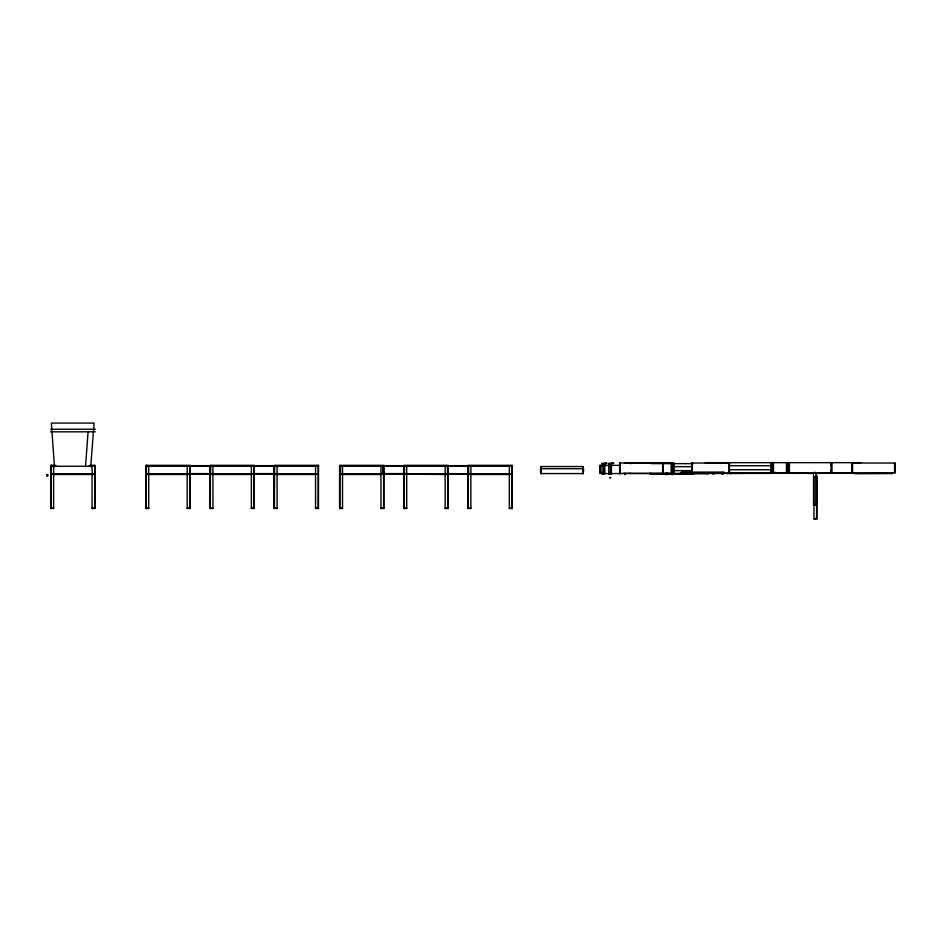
<?xml version="1.0" encoding="UTF-8"?>
<svg xmlns="http://www.w3.org/2000/svg" width="942" height="942" viewBox="0 0 942 942"><rect width="100%" height="100%" fill="white"/><g stroke="black" fill="none" stroke-linecap="round" stroke-linejoin="round"><path stroke-width="1.41" d="M47.147 476.028L47.147 474.462M629.915 473.308L630.61 473.414M630.528 463.017L630.528 463.817M650.369 473.579L651.252 473.579L650.475 473.273M672.117 473.32L671.964 463.028L671.799 473.579M729.367 472.248L729.367 471.377M729.367 464.253L729.367 462.757M771.215 472.283L771.215 471.4M771.215 464.371L771.215 463.488M815.631 473.32L815.631 472.696L772.899 472.966L855.348 472.955M665.841 473.838L665.452 474.462L665.806 473.85M680.619 473.379L680.701 473.284M681.773 472.283L681.878 473.543M729.367 472.437L729.367 471.601M680.359 473.897L680.748 473.284M604.693 463.7L604.634 473.885L602.056 473.885L602.056 463.334L607.072 463.334L604.776 463.605M611.417 463.7L611.382 473.885M680.359 473.249L770.156 473.096M816.161 504.877L816.161 472.966M602.056 473.802L604.47 473.885M608.779 473.802L611.334 473.885M728.225 473.096L727.954 473.579M681.608 472.519L723.809 472.519L723.809 473.543M85.498 466.785L88.077 431.825L95.319 431.825M90.703 466.785L94.106 423.076L51.363 423.076L54.448 466.785M770.144 473.414L601.608 473.579L601.608 472.484L601.396 473.273L599.854 473.273L599.854 465.36L620.236 465.36M667.219 473.543L666.124 473.579M707.312 473.85L707.654 474.462M815.289 472.966L815.902 472.966L813.523 472.966M795.024 473.225L794.259 472.966L795.06 473.579M807.471 473.225L808.212 473.579M839.204 472.966L839.852 473.579M611.499 463.605L613.784 463.334L608.779 463.334L608.779 473.885L611.181 473.885L611.052 463.334M50.609 429.246L95.319 429.246M50.609 431.825L88.077 431.825M705.052 462.675L771.474 462.675L771.404 473.225L729.096 473.225L729.132 462.675M772.546 462.675L860.8 462.675M605.317 462.981L606.365 462.981M612.041 462.981L613.089 462.981M624.699 463.028L672.635 463.017M691.84 463.028L729.132 463.028M651.252 463.594L693.359 463.676M55.625 465.36L50.703 465.36L50.691 508.48L53.623 508.48L53.623 466.278M90.091 465.36L95.012 465.36L95.001 508.48L92.057 508.48L92.057 466.278M190.131 465.36L145.822 465.36L145.81 508.48L148.742 508.48L148.742 466.278M210.007 465.36L254.316 465.36M274.193 465.36L318.502 465.36L318.478 508.48L315.546 508.48L315.546 466.278M339.603 465.36L383.912 465.36M403.788 465.36L448.098 465.36M467.962 465.36L512.283 465.36L512.26 508.48L509.328 508.48L509.328 466.278M50.703 465.666L55.613 465.666M89.313 465.666L95.012 465.666M145.822 465.666L318.49 465.666M339.591 465.666L512.271 465.666M729.096 465.748L771.474 465.748M50.691 465.972L55.613 465.972M89.302 465.972L95.001 465.972M145.81 465.972L318.49 465.972M512.271 465.972L339.591 465.972L339.579 508.48L342.523 508.48L342.523 466.278M671.175 473.579L671.175 463.028L672.941 466.102L673.813 466.102M50.691 466.278L95.001 466.278M145.81 466.278L318.478 466.278M339.579 466.278L512.26 466.278M583.239 473.579L540.861 473.579L540.861 466.549L583.239 466.549L583.192 473.579M604.693 466.408L603.634 466.408L603.634 470.812L604.693 470.812M611.417 466.408L610.357 466.408L610.357 470.812L611.417 470.812M673.106 466.667L691.828 466.667M672.859 470.623L691.899 470.623M541.167 471.377L540.508 471.377L540.508 468.739L583.581 468.739L583.581 471.377L582.933 471.377M540.861 471.73L541.203 473.579M773.17 472.519L775.808 472.519L775.808 473.225L892.262 473.214M815.902 472.519L813.264 472.519L813.264 473.225M818.068 472.79L820.612 473.225M831.574 472.79L831.551 462.675L831.68 472.79L826.617 473.225M731.91 472.955L768.66 472.896M723.809 473.143L723.809 472.26L681.608 472.26L681.608 473.543M187.305 473.402L187.529 474.191M251.49 473.402L251.702 474.191M315.664 473.402L315.888 474.191M342.393 473.402L342.182 474.191L339.885 474.191M406.579 473.402L406.355 474.191M470.764 473.402L470.729 474.497L509.445 474.497L509.445 473.402L509.669 474.191M622.709 473.32L670.092 473.379M807.212 473.225L808.212 473.225M809.861 473.225L810.874 473.225M838.839 473.225L839.852 473.225M854.806 473.414L892.262 473.343M189.778 473.579L210.619 473.579M253.857 473.579L274.605 473.579M384.077 473.579L404.707 473.579M447.744 473.579L468.645 473.767M810.874 473.579L809.861 473.579M892.262 473.543L854.806 473.579L854.806 472.872M52.681 473.814L93.128 473.814M147.8 473.814L188.247 473.814M211.985 473.814L252.432 473.814M276.171 473.814L316.606 473.814M343.029 473.814L380.58 473.814M405.767 473.814L446.202 473.814M469.94 473.814L510.387 473.814M654.054 473.791L690.816 473.802M730.333 473.85L730.674 473.85M189.778 473.885L210.608 473.885M253.881 473.885L274.605 473.885M384.077 473.885L404.695 473.885M447.744 473.885L468.633 474.073M649.921 473.979L651.982 473.92M654.054 473.908L707.654 473.579M712.882 473.979L713.93 473.979M722.561 474.297L722.173 473.284M50.986 474.191L94.624 474.191M146.116 474.191L318.172 474.191M342.393 474.191L381.086 474.191M383.594 474.191L381.298 474.191L381.086 473.402L381.086 474.438M511.895 474.191L384.077 474.191L384.089 473.273M651.252 474.144L653.618 473.614M693.63 474.144L691.251 473.614M187.305 474.497L148.577 474.497L148.612 473.402L148.4 474.191M251.49 474.497L212.762 474.497L212.798 473.402L212.586 474.191M315.664 474.497L276.948 474.497L276.983 473.402L276.76 474.191M342.358 474.497L381.086 474.497M671.917 474.497L672.965 474.497M813.535 504.571L816.161 504.571M210.007 507.561L210.384 466.278L210.29 508.48M274.181 507.868L274.487 466.278L274.475 508.48M50.691 508.174L53.623 508.174M92.057 508.174L95.001 508.174M145.81 508.174L148.742 508.174M187.175 508.174L190.119 508.174M209.995 508.174L212.927 508.174M251.361 508.174L254.305 508.174M274.181 508.174L277.101 508.174M315.546 508.174L318.49 508.174M339.885 508.174L342.523 508.174M380.957 508.174L383.594 508.174M403.777 508.174L406.708 508.174M445.142 508.174L448.086 508.174M467.95 508.174L470.882 508.174M509.328 508.174L512.271 508.174M813.947 518.618L816.584 518.618M773.252 472.955L775.537 473.225L772.899 473.225L772.899 462.239M722.173 473.014L722.561 473.897M723.456 472.26L723.55 473.543M722.208 473.014L722.29 474.297M666.912 473.273L666.912 474.556M773.029 473.19L773.205 462.675M340.427 474.485L340.203 466.278M404.577 474.474L404.389 466.278M468.633 474.379L468.539 466.278M146.469 474.344L146.434 465.36M51.351 474.344L51.315 465.36M468.586 473.967L468.574 473.096M673.448 463.028L673.554 466.102M771.215 463.617L771.215 464.5M771.215 471.53L771.215 472.413M729.367 463.735L729.367 464.5M608.779 463.334L608.779 465.949M602.056 463.334L602.056 465.949M894.77 463.028L894.794 472.872M894.582 463.028L894.559 472.872M892.262 473.579L892.262 472.872L894.9 472.872L894.876 463.028L852.169 463.028L852.204 472.872M852.463 463.028L852.498 472.872M852.439 463.028L852.333 472.872M831.409 462.675L831.35 472.79M830.926 464.712L830.926 465.76M830.926 469.987L830.926 471.035M816.584 476.723L816.584 518.924M816.467 472.86L816.467 504.877L813.535 504.877L813.535 472.79M789.573 464.877L789.573 465.925M789.573 470.152L789.573 471.2M789.314 462.675L789.266 472.79L789.184 462.675M788.949 462.675L788.984 473.225M786.758 472.79L786.77 462.675L786.629 472.79M786.488 462.675L786.429 472.79M773.441 462.675L773.453 472.519M771.204 462.675L771.368 473.225M771.133 462.675L771.828 469.705L728.743 469.705L729.391 462.675M771.121 469.705L771.133 473.225M768.66 472.696L731.91 472.696M729.449 469.705L729.449 473.225M729.391 462.675L729.367 473.225M722.561 473.284L680.359 473.014L680.359 474.297M692.146 463.028L692.158 473.579M690.816 473.614L654.054 473.614M680.619 473.014L680.619 474.297M673.813 473.579L673.813 463.028L619.636 463.028L619.648 473.579M673.648 463.028L673.554 473.579M672.941 466.102L672.941 470.505M672.093 463.028L672.199 473.579M667.219 473.273L667.219 474.556M665.711 473.579L665.452 474.898L665.452 473.579M662.897 463.028L662.874 473.579M662.815 463.028L662.697 473.579L662.591 463.028M625.323 473.579L625.323 474.556M625.017 473.273L625.017 474.556M619.907 463.028L619.895 473.579M619.765 463.028L619.836 473.579M604.375 466.408L604.328 463.334L604.399 473.885L604.328 470.812M600.16 465.36L600.16 473.273M583.086 466.549L583.051 468.386M583.11 471.73L583.086 473.579M582.933 466.549L582.933 473.579M541.014 466.549L541.085 473.579M511.953 466.278L511.953 508.48M470.882 466.278L470.882 508.48L467.95 508.48L467.95 466.278M468.256 466.278L468.256 508.48M467.785 473.273L467.774 474.191M448.274 473.273L448.262 474.191M448.074 466.278L448.074 508.48L445.142 508.48L445.142 466.278M447.768 466.278L447.768 508.48M447.462 466.278L447.462 474.191M445.484 474.191L445.484 473.402L445.225 474.497L406.544 474.191M406.708 466.278L406.708 508.48L403.765 508.48L403.765 466.278M404.071 466.278L404.071 508.48M403.612 473.273L403.588 474.191M383.9 466.278L383.9 508.48L380.957 508.48L380.957 466.278M383.594 466.278L383.594 508.48M383.288 466.278L383.017 474.497L382.982 466.278M340.509 466.278L340.509 474.191M339.885 466.278L339.885 508.48M318.196 465.36L318.172 508.48M277.101 466.278L277.101 508.48L274.169 508.48L274.169 466.278M274.004 473.273L273.992 474.191M254.493 473.273L254.481 474.191M254.305 466.278L254.305 508.48L251.361 508.48L251.361 466.278M253.916 466.278L253.999 508.48M212.927 466.278L212.927 508.48L209.984 508.48L209.984 466.278M210.513 466.278L210.513 474.191M209.83 473.273L209.819 474.191M190.308 473.273L190.296 474.191M190.119 466.278L190.119 508.48L187.175 508.48L187.175 466.278M189.813 466.278L189.813 508.48M146.128 465.36L146.116 508.48M94.706 465.36L94.695 508.48M92.41 474.191L92.41 473.402L92.186 474.497L53.459 474.497L53.494 473.402L53.282 474.191M51.009 465.36L50.986 508.48M47.948 474.674L47.948 475.816M47.277 474.674L47.277 475.816M47.147 474.721L47.147 475.769M602.762 464.559L603.798 464.783L602.774 464.512M602.762 472.495L603.81 472.648L602.762 472.495M609.486 464.559L610.51 464.783L609.498 464.512M609.486 472.495L610.534 472.648L609.486 472.495M609.662 477.559L610.71 477.712L609.662 477.559M816.891 476.723L813.947 476.723L813.947 518.924L816.891 518.924L816.891 476.723M691.911 473.579L692.005 463.028L691.852 473.579"/></g></svg>
